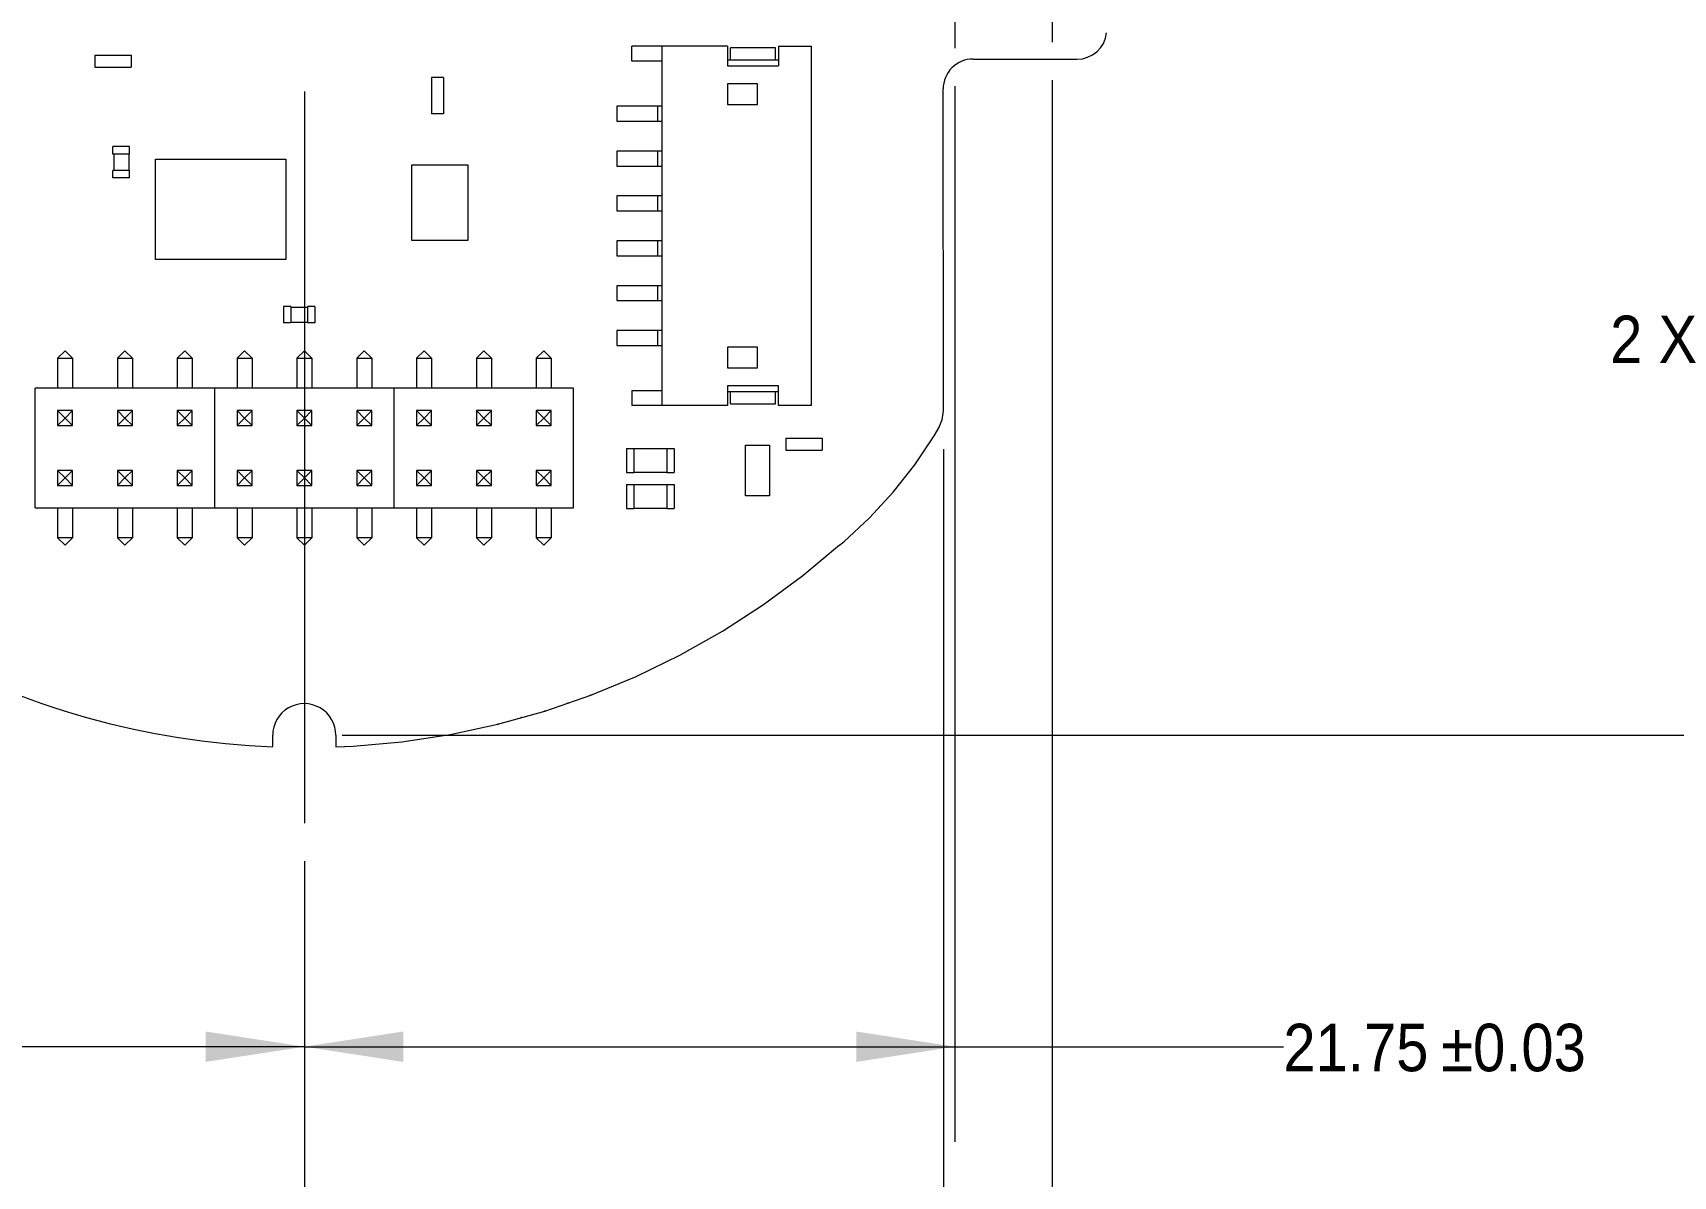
# Model space of a CAD drawing. Header units: millimetres. Extents: x 11 to 421, y 5 to 275.
# Drawn here: x 115 to 169.8, y 47.7 to 85.9 of the extents above; entities that cross this region are included whole.
import ezdxf

# ---------------------------------------------------------------- set-up
doc = ezdxf.new("R2010")
doc.units = ezdxf.units.MM
doc.header["$PDSIZE"] = -1
doc.styles.add('SLDTEXTSTYLE0', font='GOTHIC.TTF', dxfattribs={"width": 0.913})
doc.dimstyles.new('SLDDIMSTYLE2', dxfattribs={"dimtxt": 1.5875, "dimasz": 3.302, "dimexe": 0, "dimexo": 0.0625, "dimgap": 0.396875, "dimtad": 0, "dimtih": 1, "dimtoh": 1, "dimrnd": 1e-09, "dimzin": 12, "dimdsep": 46, "dimtxsty": 'SLDTEXTSTYLE0', "dimsah": 1, "dimcen": 0.09, "dimadec": 0, "dimazin": 3, "dimtol": 1, "dimtp": 0.03, "dimtm": 0.03, "dimtfac": 1, "dimtofl": 0, "dimtmove": 0, "dimatfit": 3, "dimfxl": 0, "dimfrac": 2, "dimtolj": 1, "dimarcsym": 0})
doc.dimstyles.new('SLDDIMSTYLE5', dxfattribs={"dimtxt": 1.5875, "dimasz": 3.302, "dimexe": 0, "dimexo": 0.0625, "dimgap": 0.396875, "dimtad": 0, "dimtih": 1, "dimtoh": 1, "dimrnd": 1e-09, "dimzin": 4, "dimdsep": 46, "dimtxsty": 'SLDTEXTSTYLE0', "dimsah": 1, "dimcen": 0.09, "dimadec": 0, "dimazin": 1, "dimtol": 1, "dimtp": 0.05, "dimtm": 0.05, "dimtfac": 1, "dimtofl": 0, "dimtmove": 0, "dimatfit": 3, "dimfxl": 0, "dimfrac": 2, "dimtolj": 1, "dimarcsym": 0})
doc.dimstyles.new('SLDDIMSTYLE7', dxfattribs={"dimtxt": 1.5875, "dimasz": 3.302, "dimexe": 0, "dimexo": 0.0625, "dimgap": 0.396875, "dimtad": 0, "dimtih": 1, "dimtoh": 1, "dimrnd": 1e-09, "dimzin": 12, "dimdsep": 46, "dimtxsty": 'SLDTEXTSTYLE0', "dimsah": 1, "dimcen": 0.09, "dimadec": 0, "dimazin": 3, "dimtfac": 1, "dimtofl": 0, "dimtmove": 0, "dimatfit": 3, "dimfxl": 0, "dimfrac": 2, "dimtolj": 1, "dimtzin": 12, "dimarcsym": 0})

# ---------------------------------------------------------------- blocks, each defined once
blk = doc.blocks.new('_D_3')
at = {"color": 7, "linetype": 'Continuous', "lineweight": 0}
for p, q in [((99.031, 84.345), (99.031, 30.873)), ((124.031, 58.244), (124.031, 30.873)), ((99.031, 34.048), (106.597, 34.048)), ((124.031, 34.048), (114.211, 34.048))]:
    blk.add_line(p, q, dxfattribs=at)
for points in [[(99.031, 34.048), (102.333, 33.54), (102.333, 34.556)], [(124.031, 34.048), (120.729, 34.556), (120.729, 33.54)]]:
    blk.add_solid(points, dxfattribs=at)
at = {"color": 7, "linetype": 'Continuous', "lineweight": 0, "char_height": 1.5875, "attachment_point": 1, "style": 'SLDTEXTSTYLE0'}
for s, insert in [('25', (106.597, 34.815, -1.534)), ('±0.03', (108.943, 34.815, -1.534))]:
    blk.add_mtext(s, dxfattribs=dict(at, insert=insert))
blk = doc.blocks.new('_D_4')
at = {"color": 7, "linetype": 'Continuous', "lineweight": 0}
for p, q in [((102.281, 84.145), (102.281, 48.873)), ((124.031, 58.244), (124.031, 48.873)), ((102.281, 52.048), (94.303, 52.048)), ((124.031, 52.048), (102.281, 52.048))]:
    blk.add_line(p, q, dxfattribs=at)
for points in [[(102.281, 52.048), (105.583, 51.54), (105.583, 52.556)], [(124.031, 52.048), (120.729, 52.556), (120.729, 51.54)]]:
    blk.add_solid(points, dxfattribs=at)
at = {"color": 7, "linetype": 'Continuous', "lineweight": 0, "char_height": 1.5875, "attachment_point": 1, "style": 'SLDTEXTSTYLE0'}
for s, insert in [('21.75', (83.757, 52.815, -1.534)), ('±0.03', (89.035, 52.815, -1.534))]:
    blk.add_mtext(s, dxfattribs=dict(at, insert=insert))
blk = doc.blocks.new('_D_5')
at = {"color": 7, "linetype": 'Continuous', "lineweight": 0}
for p, q in [((145.781, 84.145), (145.781, 48.873)), ((124.031, 58.244), (124.031, 48.873)), ((124.031, 52.048), (145.781, 52.048)), ((145.781, 52.048), (156.759, 52.048))]:
    blk.add_line(p, q, dxfattribs=at)
for points in [[(124.031, 52.048), (127.333, 51.54), (127.333, 52.556)], [(145.781, 52.048), (142.479, 52.556), (142.479, 51.54)]]:
    blk.add_solid(points, dxfattribs=at)
at = {"color": 7, "linetype": 'Continuous', "lineweight": 0, "char_height": 1.5875, "attachment_point": 1, "style": 'SLDTEXTSTYLE0'}
for s, insert in [('21.75', (156.759, 52.815, -1.534)), ('±0.03', (162.037, 52.815, -1.534))]:
    blk.add_mtext(s, dxfattribs=dict(at, insert=insert))
blk = doc.blocks.new('_D_6')
at = {"color": 7, "linetype": 'Continuous', "lineweight": 0}
for p, q in [((149.031, 84.345), (149.031, 30.873)), ((124.031, 58.244), (124.031, 30.873)), ((124.031, 34.048), (133.204, 34.048)), ((149.031, 34.048), (140.817, 34.048))]:
    blk.add_line(p, q, dxfattribs=at)
for points in [[(124.031, 34.048), (127.333, 33.54), (127.333, 34.556)], [(149.031, 34.048), (145.729, 34.556), (145.729, 33.54)]]:
    blk.add_solid(points, dxfattribs=at)
at = {"color": 7, "linetype": 'Continuous', "lineweight": 0, "char_height": 1.5875, "attachment_point": 1, "style": 'SLDTEXTSTYLE0'}
for s, insert in [('25', (133.204, 34.815, -1.534)), ('±0.03', (135.55, 34.815, -1.534))]:
    blk.add_mtext(s, dxfattribs=dict(at, insert=insert))
blk = doc.blocks.new('_D_9')
at = {"color": 7, "linetype": 'Continuous', "lineweight": 0}
for p, q in [((154.842, 89.055), (177.951, 89.055)), ((174.776, 89.055), (174.776, 76.971)), ((174.776, 62.459), (174.776, 74.451)), ((125.296, 62.459), (177.951, 62.459))]:
    blk.add_line(p, q, dxfattribs=at)
for points in [[(174.776, 89.055), (174.268, 85.753), (175.284, 85.753)], [(174.776, 62.459), (175.284, 65.761), (174.268, 65.761)]]:
    blk.add_solid(points, dxfattribs=at)
at = {"color": 7, "linetype": 'Continuous', "lineweight": 0, "char_height": 1.5875, "attachment_point": 1, "style": 'SLDTEXTSTYLE0'}
for s, insert in [('2 X ', (167.685, 76.479, -1.534)), ('26.60', (171.321, 76.479, -1.534)), ('±0.05', (176.599, 76.479, -1.534))]:
    blk.add_mtext(s, dxfattribs=dict(at, insert=insert))
blk = doc.blocks.new('_D_11')
at = {"color": 7, "linetype": 'Continuous', "lineweight": 0}
for p, q in [((145.395, 72.022), (145.395, 36.873)), ((124.031, 58.244), (124.031, 36.873)), ((124.031, 40.048), (145.395, 40.048)), ((145.395, 40.048), (156.584, 40.048))]:
    blk.add_line(p, q, dxfattribs=at)
for points in [[(124.031, 40.048), (127.333, 39.54), (127.333, 40.556)], [(145.395, 40.048), (142.093, 40.556), (142.093, 39.54)]]:
    blk.add_solid(points, dxfattribs=at)
at = {"color": 7, "linetype": 'Continuous', "lineweight": 0, "char_height": 1.5875, "attachment_point": 1, "style": 'SLDTEXTSTYLE0'}
for s, insert in [('21.35', (156.584, 40.806, -1.534)), ('0.03', (163.374, 40.806, -1.534)), ('%%p', (161.862, 40.782, -1.534))]:
    blk.add_mtext(s, dxfattribs=dict(at, insert=insert))
blk = doc.blocks.new('SW_CENTERMARKSYMBOL_1')
at = {"color": 0, "linetype": 'Continuous', "lineweight": 0}
for p, q in [((0, 2.54), (0, 3.44)), ((0, 0), (0, 2.54)), ((-2.54, 0), (-3.44, 0)), ((0, 0), (-2.54, 0)), ((0, 0), (0, -2.54)), ((0, 0), (2.54, 0)), ((2.54, 0), (3.44, 0)), ((0, -2.54), (0, -3.44))]:
    blk.add_line(p, q, dxfattribs=at)
blk = doc.blocks.new('SW_CENTERMARKSYMBOL_5')
at = {"color": 0, "linetype": 'Continuous', "lineweight": 0}
for p, q in [((0, 2.54), (0, 3.64)), ((0, 0), (0, 2.54)), ((-2.54, 0), (-3.64, 0)), ((0, 0), (-2.54, 0)), ((0, 0), (0, -2.54)), ((0, 0), (2.54, 0)), ((2.54, 0), (3.64, 0)), ((0, -2.54), (0, -3.64))]:
    blk.add_line(p, q, dxfattribs=at)
blk = doc.blocks.new('SW_CENTERMARKSYMBOL_8')
at = {"color": 0, "linetype": 'Continuous', "lineweight": 0}
blk.add_line((0, -5.08), (0, -29.541), dxfattribs=at)

msp = doc.modelspace()

# ---------------------------------------------------------------- linework, layer by layer
at = {"color": 7, "linetype": 'Continuous', "lineweight": 15}
for p, q in [((117.02319, 85.17901), (117.02319, 84.78002)), ((117.02319, 85.17901), (118.23818, 85.17901)), ((118.23818, 85.17901), (118.23818, 84.78002)), ((134.98086, 84.97952), (134.98086, 85.47952)), ((135.98085, 85.47952), (134.98086, 85.47952)), ((135.98085, 85.47952), (135.98085, 73.47952)), ((138.18085, 85.47952), (135.98085, 85.47952)), ((138.18085, 85.47952), (138.18085, 84.82952)), ((138.18085, 85.02952), (139.88086, 85.02952)), ((139.78086, 85.42952), (138.28086, 85.42952)), ((138.28086, 85.02952), (138.28086, 85.42952)), ((139.78086, 85.02952), (139.78086, 85.42952)), ((139.88086, 85.47952), (139.88086, 84.82952)), ((139.88086, 85.47952), (140.98086, 85.47952)), ((140.98086, 73.47952), (140.98086, 85.47952)), ((146.389, 85.05462), (149.85467, 85.04598)), ((117.02319, 84.78002), (118.23818, 84.78002)), ((135.98085, 84.97952), (134.98086, 84.97952)), ((138.18085, 84.82952), (139.88086, 84.82952)), ((128.28136, 84.43702), (128.28136, 83.22203)), ((128.68037, 84.43702), (128.28136, 84.43702)), ((128.68037, 84.43702), (128.68037, 83.22203)), ((138.18085, 84.22952), (138.18085, 83.52952)), ((139.18086, 84.22952), (138.18085, 84.22952)), ((139.18086, 83.52952), (139.18086, 84.22952)), ((145.39514, 73.2925), (145.38651, 84.05382)), ((135.83086, 83.47952), (134.48086, 83.47952)), ((134.48086, 83.47952), (134.48086, 83.22952)), ((135.98137, 83.47952), (135.83086, 83.47952)), ((138.18085, 83.52952), (139.18086, 83.52952)), ((128.68037, 83.22203), (128.28136, 83.22203)), ((134.48086, 83.22952), (134.48086, 82.97952)), ((134.48086, 82.97952), (135.83086, 82.97952)), ((135.83086, 82.97952), (135.98255, 82.97952)), ((117.63077, 81.87961), (117.63077, 82.12961)), ((118.18077, 82.12961), (117.63077, 82.12961)), ((118.18077, 81.87961), (117.63077, 81.87961)), ((117.65577, 81.87961), (117.65577, 81.32961)), ((118.15576, 81.87961), (118.15576, 81.32961)), ((118.18077, 81.87961), (118.18077, 82.12961)), ((135.83086, 81.97952), (134.48086, 81.97952)), ((134.48086, 81.97952), (134.48086, 81.72952)), ((134.48086, 81.72952), (134.48086, 81.47952)), ((135.98137, 81.97952), (135.83086, 81.97952)), ((117.63077, 81.07961), (117.63077, 81.32961)), ((118.18077, 81.32961), (117.63077, 81.32961)), ((118.18077, 81.07961), (118.18077, 81.32961)), ((119.05577, 78.35461), (119.05577, 81.70461)), ((119.05577, 81.70461), (123.40577, 81.70461)), ((123.40577, 81.70461), (123.40577, 78.35461)), ((127.60577, 81.50461), (127.60577, 79.0046)), ((129.50577, 81.50461), (127.60577, 81.50461)), ((129.50577, 79.0046), (129.50577, 81.50461)), ((134.48086, 81.47952), (135.83086, 81.47952)), ((135.83086, 81.47952), (135.98255, 81.47952)), ((118.18077, 81.07961), (117.63077, 81.07961)), ((135.83086, 80.47952), (134.48086, 80.47952)), ((134.48086, 80.47952), (134.48086, 80.22952)), ((134.48086, 80.22952), (134.48086, 79.97952)), ((135.98137, 80.47952), (135.83086, 80.47952)), ((134.48086, 79.97952), (135.83086, 79.97952)), ((135.83086, 79.97952), (135.98255, 79.97952)), ((127.60577, 79.0046), (129.50577, 79.0046)), ((135.83086, 78.97952), (134.48086, 78.97952)), ((134.48086, 78.97952), (134.48086, 78.72952)), ((135.98137, 78.97952), (135.83086, 78.97952)), ((134.48086, 78.72952), (134.48086, 78.47952)), ((134.48086, 78.47952), (135.83086, 78.47952)), ((135.83086, 78.47952), (135.98255, 78.47952)), ((123.40577, 78.35461), (119.05577, 78.35461)), ((135.83086, 77.47952), (134.48086, 77.47952)), ((134.48086, 77.47952), (134.48086, 77.22952)), ((135.98137, 77.47952), (135.83086, 77.47952)), ((123.33077, 76.78908), (123.33077, 76.23908)), ((123.58077, 76.78908), (123.33077, 76.78908)), ((123.58077, 76.78908), (123.58077, 76.23908)), ((124.13077, 76.78908), (124.13077, 76.23908)), ((124.38077, 76.78908), (124.13077, 76.78908)), ((124.38077, 76.78908), (124.38077, 76.23908)), ((134.48086, 77.22952), (134.48086, 76.97952)), ((134.48086, 76.97952), (135.83086, 76.97952)), ((135.83086, 76.97952), (135.98255, 76.97952)), ((123.58077, 76.23908), (123.33077, 76.23908)), ((123.58077, 76.76407), (124.13077, 76.76407)), ((123.58077, 76.26408), (124.13077, 76.26408)), ((124.38077, 76.23908), (124.13077, 76.23908)), ((135.83086, 75.97952), (134.48086, 75.97952)), ((134.48086, 75.97952), (134.48086, 75.72952)), ((134.48086, 75.72952), (134.48086, 75.47952)), ((135.98137, 75.97952), (135.83086, 75.97952)), ((115.78082, 75.05448), (116.03082, 75.30447)), ((116.28083, 75.05448), (116.03082, 75.30447)), ((117.78082, 75.05448), (118.03083, 75.30447)), ((118.28082, 75.05448), (118.03083, 75.30447)), ((119.78083, 75.05448), (120.03082, 75.30447)), ((120.28083, 75.05448), (120.03082, 75.30447)), ((121.78082, 75.05448), (122.03083, 75.30447)), ((122.28082, 75.05448), (122.03083, 75.30447)), ((123.78083, 75.05448), (124.03082, 75.30447)), ((124.28083, 75.05448), (124.03082, 75.30447)), ((125.78082, 75.05448), (126.03083, 75.30447)), ((126.28082, 75.05448), (126.03083, 75.30447)), ((127.78083, 75.05448), (128.03082, 75.30447)), ((128.28083, 75.05448), (128.03082, 75.30447)), ((129.78082, 75.05448), (130.03083, 75.30447)), ((130.28082, 75.05448), (130.03083, 75.30447)), ((131.78083, 75.05448), (132.03082, 75.30447)), ((132.28083, 75.05448), (132.03082, 75.30447)), ((134.48086, 75.47952), (135.83086, 75.47952)), ((135.83086, 75.47952), (135.98255, 75.47952)), ((139.18086, 75.42952), (138.18085, 75.42952)), ((138.18085, 75.42952), (138.18085, 74.72952)), ((139.18086, 74.72952), (139.18086, 75.42952)), ((115.78082, 75.05448), (116.28083, 75.05448)), ((115.78082, 75.05448), (115.78082, 74.05448)), ((116.28083, 75.05448), (116.28083, 74.05448)), ((117.78082, 75.05448), (118.28082, 75.05448)), ((117.78082, 75.05448), (117.78082, 74.05448)), ((118.28082, 75.05448), (118.28082, 74.05448)), ((119.78083, 75.05448), (120.28083, 75.05448)), ((119.78083, 75.05448), (119.78083, 74.05448)), ((120.28083, 75.05448), (120.28083, 74.05448)), ((121.78082, 75.05448), (122.28082, 75.05448)), ((121.78082, 75.05448), (121.78082, 74.05448)), ((122.28082, 75.05448), (122.28082, 74.05448)), ((123.78083, 75.05448), (124.28083, 75.05448)), ((123.78083, 75.05448), (123.78083, 74.05448)), ((124.28083, 75.05448), (124.28083, 74.05448)), ((125.78082, 75.05448), (126.28082, 75.05448)), ((125.78082, 75.05448), (125.78082, 74.05448)), ((126.28082, 75.05448), (126.28082, 74.05448)), ((127.78083, 75.05448), (128.28083, 75.05448)), ((127.78083, 75.05448), (127.78083, 74.05448)), ((128.28083, 75.05448), (128.28083, 74.05448)), ((129.78082, 75.05448), (130.28082, 75.05448)), ((129.78082, 75.05448), (129.78082, 74.05448)), ((130.28082, 75.05448), (130.28082, 74.05448)), ((131.78083, 75.05448), (132.28083, 75.05448)), ((131.78083, 75.05448), (131.78083, 74.05448)), ((132.28083, 75.05448), (132.28083, 74.05448)), ((138.18085, 74.72952), (139.18086, 74.72952)), ((115.03083, 70.05448), (115.03083, 74.05448)), ((121.03082, 74.05448), (115.03083, 74.05448)), ((121.03082, 70.05448), (121.03082, 74.05448)), ((127.03082, 74.05448), (121.03082, 74.05448)), ((127.03082, 70.05448), (127.03082, 74.05448)), ((133.03083, 74.05448), (127.03082, 74.05448)), ((133.03083, 70.05448), (133.03083, 74.05448)), ((138.18085, 74.12952), (138.18085, 73.47952)), ((139.88086, 74.12952), (138.18085, 74.12952)), ((139.88086, 73.47952), (139.88086, 74.12952)), ((134.98086, 73.97952), (134.98086, 73.47952)), ((134.98086, 73.97952), (135.98085, 73.97952)), ((139.88086, 73.92952), (138.18085, 73.92952)), ((138.28086, 73.52952), (138.28086, 73.92952)), ((138.28086, 73.52952), (139.78086, 73.52952)), ((139.78086, 73.52952), (139.78086, 73.92952)), ((116.28083, 73.30448), (115.78082, 73.30448)), ((116.03082, 73.05447), (115.78082, 73.30448)), ((115.78082, 73.30448), (115.78082, 72.80448)), ((116.03082, 73.05447), (115.78082, 72.80448)), ((116.28083, 73.30448), (116.03082, 73.05447)), ((116.28083, 72.80448), (116.03082, 73.05447)), ((116.28083, 72.80448), (116.28083, 73.30448)), ((117.78082, 73.30448), (117.78082, 72.80448)), ((118.03083, 73.05447), (117.78082, 73.30448)), ((118.28082, 73.30448), (117.78082, 73.30448)), ((118.03083, 73.05447), (117.78082, 72.80448)), ((118.28082, 73.30448), (118.03083, 73.05447)), ((118.28082, 72.80448), (118.03083, 73.05447)), ((118.28082, 72.80448), (118.28082, 73.30448)), ((120.03082, 73.05447), (119.78083, 73.30448)), ((119.78083, 73.30448), (119.78083, 72.80448)), ((120.28083, 73.30448), (119.78083, 73.30448)), ((120.03082, 73.05447), (119.78083, 72.80448)), ((120.28083, 73.30448), (120.03082, 73.05447)), ((120.28083, 72.80448), (120.03082, 73.05447)), ((120.28083, 72.80448), (120.28083, 73.30448)), ((122.28082, 73.30448), (121.78082, 73.30448)), ((122.03083, 73.05447), (121.78082, 73.30448)), ((121.78082, 73.30448), (121.78082, 72.80448)), ((122.03083, 73.05447), (121.78082, 72.80448)), ((122.28082, 73.30448), (122.03083, 73.05447)), ((122.28082, 72.80448), (122.03083, 73.05447)), ((122.28082, 72.80448), (122.28082, 73.30448)), ((124.03082, 73.05447), (123.78083, 73.30448)), ((124.28083, 73.30448), (123.78083, 73.30448)), ((123.78083, 73.30448), (123.78083, 72.80448)), ((124.03082, 73.05447), (123.78083, 72.80448)), ((124.28083, 73.30448), (124.03082, 73.05447)), ((124.28083, 72.80448), (124.03082, 73.05447)), ((124.28083, 72.80448), (124.28083, 73.30448)), ((126.03083, 73.05447), (125.78082, 73.30448)), ((126.28082, 73.30448), (125.78082, 73.30448)), ((125.78082, 73.30448), (125.78082, 72.80448)), ((126.03083, 73.05447), (125.78082, 72.80448)), ((126.28082, 73.30448), (126.03083, 73.05447)), ((126.28082, 72.80448), (126.03083, 73.05447)), ((126.28082, 72.80448), (126.28082, 73.30448)), ((128.03082, 73.05447), (127.78083, 73.30448)), ((127.78083, 73.30448), (127.78083, 72.80448)), ((128.28083, 73.30448), (127.78083, 73.30448)), ((128.03082, 73.05447), (127.78083, 72.80448)), ((128.28083, 73.30448), (128.03082, 73.05447)), ((128.28083, 72.80448), (128.03082, 73.05447)), ((128.28083, 72.80448), (128.28083, 73.30448)), ((130.03083, 73.05447), (129.78082, 73.30448)), ((130.28082, 73.30448), (129.78082, 73.30448)), ((129.78082, 73.30448), (129.78082, 72.80448)), ((130.03083, 73.05447), (129.78082, 72.80448)), ((130.28082, 73.30448), (130.03083, 73.05447)), ((130.28082, 72.80448), (130.03083, 73.05447)), ((130.28082, 72.80448), (130.28082, 73.30448)), ((132.03082, 73.05447), (131.78083, 73.30448)), ((132.28083, 73.30448), (131.78083, 73.30448)), ((131.78083, 73.30448), (131.78083, 72.80448)), ((132.03082, 73.05447), (131.78083, 72.80448)), ((132.28083, 73.30448), (132.03082, 73.05447)), ((132.28083, 72.80448), (132.03082, 73.05447)), ((132.28083, 72.80448), (132.28083, 73.30448)), ((135.98085, 73.47952), (134.98086, 73.47952)), ((138.18085, 73.47952), (135.98085, 73.47952)), ((140.98086, 73.47952), (139.88086, 73.47952)), ((145.26864, 72.78818), (145.35675, 73.0009)), ((145.35675, 73.0009), (145.39514, 73.2925)), ((115.78082, 72.80448), (116.28083, 72.80448)), ((117.78082, 72.80448), (118.28082, 72.80448)), ((119.78083, 72.80448), (120.28083, 72.80448)), ((121.78082, 72.80448), (122.28082, 72.80448)), ((123.78083, 72.80448), (124.28083, 72.80448)), ((125.78082, 72.80448), (126.28082, 72.80448)), ((127.78083, 72.80448), (128.28083, 72.80448)), ((129.78082, 72.80448), (130.28082, 72.80448)), ((131.78083, 72.80448), (132.28083, 72.80448)), ((144.43951, 71.49216), (145.0886, 72.46358)), ((145.0886, 72.46358), (145.26995, 72.78742)), ((134.79524, 72.03475), (136.14535, 72.03475)), ((134.79524, 72.03467), (134.79524, 72.03475)), ((134.79524, 72.03467), (134.79524, 71.23467)), ((134.79524, 72.03467), (135.04524, 72.03467)), ((135.04524, 72.03467), (135.04524, 71.23467)), ((136.14535, 72.03475), (136.14535, 71.23475)), ((136.14535, 72.03475), (136.39534, 72.03475)), ((136.39534, 72.03475), (136.39534, 71.23475)), ((138.78288, 70.45851), (138.78288, 72.1505)), ((138.78288, 72.1505), (139.57889, 72.1505)), ((139.57889, 72.1505), (139.57889, 70.45851)), ((140.12318, 72.37901), (141.33819, 72.37901)), ((140.12318, 72.37901), (140.12318, 71.98002)), ((140.12318, 71.98002), (141.33819, 71.98002)), ((141.33819, 72.37901), (141.33819, 71.98002)), ((116.28083, 71.30447), (115.78082, 71.30447)), ((116.03082, 71.05448), (115.78082, 71.30447)), ((115.78082, 71.30447), (115.78082, 70.80447)), ((116.28083, 71.30447), (116.03082, 71.05448)), ((116.28083, 70.80447), (116.28083, 71.30447)), ((118.03083, 71.05448), (117.78082, 71.30447)), ((118.28082, 71.30447), (117.78082, 71.30447)), ((117.78082, 71.30447), (117.78082, 70.80447)), ((118.28082, 71.30447), (118.03083, 71.05448)), ((118.28082, 70.80447), (118.28082, 71.30447)), ((120.03082, 71.05448), (119.78083, 71.30447)), ((120.28083, 71.30447), (119.78083, 71.30447)), ((119.78083, 71.30447), (119.78083, 70.80447)), ((120.28083, 71.30447), (120.03082, 71.05448)), ((120.28083, 70.80447), (120.28083, 71.30447)), ((122.28082, 71.30447), (121.78082, 71.30447)), ((122.03083, 71.05448), (121.78082, 71.30447)), ((121.78082, 71.30447), (121.78082, 70.80447)), ((122.28082, 71.30447), (122.03083, 71.05448)), ((122.28082, 70.80447), (122.28082, 71.30447)), ((123.78083, 71.30447), (123.78083, 70.80447)), ((124.03082, 71.05448), (123.78083, 71.30447)), ((124.28083, 71.30447), (123.78083, 71.30447)), ((124.28083, 71.30447), (124.03082, 71.05448)), ((124.28083, 70.80447), (124.28083, 71.30447)), ((126.03083, 71.05448), (125.78082, 71.30447)), ((126.28082, 71.30447), (125.78082, 71.30447)), ((125.78082, 71.30447), (125.78082, 70.80447)), ((126.28082, 71.30447), (126.03083, 71.05448)), ((126.28082, 70.80447), (126.28082, 71.30447)), ((128.03082, 71.05448), (127.78083, 71.30447)), ((127.78083, 71.30447), (127.78083, 70.80447)), ((128.28083, 71.30447), (127.78083, 71.30447)), ((128.28083, 71.30447), (128.03082, 71.05448)), ((128.28083, 70.80447), (128.28083, 71.30447)), ((129.78082, 71.30447), (129.78082, 70.80447)), ((130.03083, 71.05448), (129.78082, 71.30447)), ((130.28082, 71.30447), (129.78082, 71.30447)), ((130.28082, 71.30447), (130.03083, 71.05448)), ((130.28082, 70.80447), (130.28082, 71.30447)), ((132.03082, 71.05448), (131.78083, 71.30447)), ((131.78083, 71.30447), (131.78083, 70.80447)), ((132.28083, 71.30447), (131.78083, 71.30447)), ((132.28083, 71.30447), (132.03082, 71.05448)), ((132.28083, 70.80447), (132.28083, 71.30447)), ((143.71622, 70.57466), (144.43951, 71.49216)), ((116.03082, 71.05448), (115.78082, 70.80447)), ((115.78082, 70.80447), (116.28083, 70.80447)), ((116.28083, 70.80447), (116.03082, 71.05448)), ((118.03083, 71.05448), (117.78082, 70.80447)), ((117.78082, 70.80447), (118.28082, 70.80447)), ((118.28082, 70.80447), (118.03083, 71.05448)), ((120.03082, 71.05448), (119.78083, 70.80447)), ((119.78083, 70.80447), (120.28083, 70.80447)), ((120.28083, 70.80447), (120.03082, 71.05448)), ((122.03083, 71.05448), (121.78082, 70.80447)), ((121.78082, 70.80447), (122.28082, 70.80447)), ((122.28082, 70.80447), (122.03083, 71.05448)), ((124.03082, 71.05448), (123.78083, 70.80447)), ((123.78083, 70.80447), (124.28083, 70.80447)), ((124.28083, 70.80447), (124.03082, 71.05448)), ((126.03083, 71.05448), (125.78082, 70.80447)), ((125.78082, 70.80447), (126.28082, 70.80447)), ((126.28082, 70.80447), (126.03083, 71.05448)), ((128.03082, 71.05448), (127.78083, 70.80447)), ((127.78083, 70.80447), (128.28083, 70.80447)), ((128.28083, 70.80447), (128.03082, 71.05448)), ((130.03083, 71.05448), (129.78082, 70.80447)), ((129.78082, 70.80447), (130.28082, 70.80447)), ((130.28082, 70.80447), (130.03083, 71.05448)), ((132.03082, 71.05448), (131.78083, 70.80447)), ((131.78083, 70.80447), (132.28083, 70.80447)), ((132.28083, 70.80447), (132.03082, 71.05448)), ((134.79524, 71.23467), (135.04524, 71.23467)), ((134.79524, 70.83467), (134.79524, 70.83474)), ((134.79524, 70.83474), (136.14535, 70.83474)), ((134.79524, 70.83467), (134.79524, 70.03467)), ((134.79524, 70.83467), (135.04524, 70.83467)), ((136.14535, 71.23475), (135.04524, 71.23475)), ((135.04524, 70.83467), (135.04524, 70.03467)), ((136.14535, 71.23475), (136.39534, 71.23475)), ((136.14535, 70.83474), (136.14535, 70.03475)), ((136.14535, 70.83474), (136.39534, 70.83474)), ((136.39534, 70.83474), (136.39534, 70.03475)), ((139.57889, 70.45851), (138.78288, 70.45851)), ((142.92316, 69.71673), (143.71622, 70.57466)), ((115.03083, 70.05448), (121.03082, 70.05448)), ((115.78082, 70.05448), (115.78082, 69.05447)), ((116.28083, 70.05448), (116.28083, 69.05447)), ((117.78082, 70.05448), (117.78082, 69.05447)), ((118.28082, 70.05448), (118.28082, 69.05447)), ((119.78083, 70.05448), (119.78083, 69.05447)), ((120.28083, 70.05448), (120.28083, 69.05447)), ((121.03082, 70.05448), (127.03082, 70.05448)), ((121.78082, 70.05448), (121.78082, 69.05447)), ((122.28082, 70.05448), (122.28082, 69.05447)), ((123.78083, 70.05448), (123.78083, 69.05447)), ((124.28083, 70.05448), (124.28083, 69.05447)), ((125.78082, 70.05448), (125.78082, 69.05447)), ((126.28082, 70.05448), (126.28082, 69.05447)), ((127.03082, 70.05448), (133.03083, 70.05448)), ((127.78083, 70.05448), (127.78083, 69.05447)), ((128.28083, 70.05448), (128.28083, 69.05447)), ((129.78082, 70.05448), (129.78082, 69.05447)), ((130.28082, 70.05448), (130.28082, 69.05447)), ((131.78083, 70.05448), (131.78083, 69.05447)), ((132.28083, 70.05448), (132.28083, 69.05447)), ((134.79524, 70.03467), (135.04524, 70.03467)), ((136.14535, 70.03475), (135.04524, 70.03475)), ((136.14535, 70.03475), (136.39534, 70.03475)), ((142.06523, 68.92368), (142.92316, 69.71673)), ((115.78082, 69.05447), (116.03082, 68.80448)), ((116.28083, 69.05447), (115.78082, 69.05447)), ((116.28083, 69.05447), (116.03082, 68.80448)), ((117.78082, 69.05447), (118.03083, 68.80448)), ((118.28082, 69.05447), (117.78082, 69.05447)), ((118.28082, 69.05447), (118.03083, 68.80448)), ((119.78083, 69.05447), (120.03082, 68.80448)), ((120.28083, 69.05447), (119.78083, 69.05447)), ((120.28083, 69.05447), (120.03082, 68.80448)), ((122.28082, 69.05447), (121.78082, 69.05447)), ((121.78082, 69.05447), (122.03083, 68.80448)), ((122.28082, 69.05447), (122.03083, 68.80448)), ((123.78083, 69.05447), (124.03082, 68.80448)), ((124.28083, 69.05447), (123.78083, 69.05447)), ((124.28083, 69.05447), (124.03082, 68.80448)), ((126.28082, 69.05447), (125.78082, 69.05447)), ((125.78082, 69.05447), (126.03083, 68.80448)), ((126.28082, 69.05447), (126.03083, 68.80448)), ((128.28083, 69.05447), (127.78083, 69.05447)), ((127.78083, 69.05447), (128.03082, 68.80448)), ((128.28083, 69.05447), (128.03082, 68.80448)), ((129.78082, 69.05447), (130.03083, 68.80448)), ((130.28082, 69.05447), (129.78082, 69.05447)), ((130.28082, 69.05447), (130.03083, 68.80448)), ((132.28083, 69.05447), (131.78083, 69.05447)), ((131.78083, 69.05447), (132.03082, 68.80448)), ((132.28083, 69.05447), (132.03082, 68.80448)), ((140.68982, 67.79094), (141.92047, 68.81655)), ((141.924, 68.81233), (142.06523, 68.92368)), ((139.37556, 66.82388), (140.68982, 67.79094)), ((138.0053, 65.93794), (139.37556, 66.82388)), ((136.58406, 65.13636), (138.0053, 65.93794)), ((135.11701, 64.42205), (136.58406, 65.13636)), ((133.60951, 63.79762), (135.11701, 64.42205)), ((132.06705, 63.26536), (133.60951, 63.79762)), ((130.49527, 62.82719), (132.06705, 63.26536)), ((128.8999, 62.48472), (130.49527, 62.82719)), ((122.98079, 62.07501), (122.97173, 62.45458)), ((125.0808, 62.45458), (125.08083, 62.07399)), ((125.08083, 62.07399), (125.66176, 62.09154)), ((125.66176, 62.09154), (127.28677, 62.23921)), ((127.28677, 62.23921), (128.8999, 62.48472))]:
    msp.add_line(p, q, dxfattribs=at)
at = {"color": 8, "linetype": 'Continuous', "lineweight": 15}
for p, q in [((135.83086, 83.47952), (135.83086, 82.97952)), ((135.83086, 81.97952), (135.83086, 81.47952)), ((135.83086, 80.47952), (135.83086, 79.97952)), ((135.83086, 78.97952), (135.83086, 78.47952)), ((135.83086, 77.47952), (135.83086, 76.97952)), ((135.83086, 75.97952), (135.83086, 75.47952))]:
    msp.add_line(p, q, dxfattribs=at)
at = {"color": 7, "linetype": 'Continuous', "lineweight": 15}
for centre, radius, start, end in [((124.03077, 89.05461), 27.00105, 92.24802, 201.806652), ((149.85717, 86.04598), 1, 269.857203, 353.355308), ((146.38651, 84.05462), 1, 89.857203, 180.045936), ((124.03077, 89.05461), 27.00105, 214.418499, 267.771313), ((124.02626, 62.45911), 1.05454, 359.753868, 180.246132)]:
    msp.add_arc(centre, radius, start, end, dxfattribs=at)
at = {"color": 7, "linetype": 'Continuous', "lineweight": 0}
for p in [(133.60951, 63.79762), (132.06705, 63.26535), (132.83828, 63.53149), (130.49527, 62.82719), (131.28116, 63.04627)]:
    msp.add_point(p, dxfattribs=at)

# ---------------------------------------------------------------- block references
for name, p in [('SW_CENTERMARKSYMBOL_8', (124.03077, 89.05461)), ('SW_CENTERMARKSYMBOL_5', (145.78079, 89.05461)), ('SW_CENTERMARKSYMBOL_1', (149.03077, 89.05461))]:
    msp.add_blockref(name, p, dxfattribs=at)

# ---------------------------------------------------------------- dimensions: what is measured, and where the dimension line sits
for base, p1, p2, angle, text, dimstyle, picture, middle in [((174.77566, 62.45911), (153.57182, 89.05461), (124.02626, 62.45911), 90, '2 X <>', 'SLDDIMSTYLE5', '_D_9', (174.77566, 75.7112)), ((145.39514, 40.0476), (124.03077, 59.51356), (145.39514, 73.2925), 0, '21.35%%p0.03', 'SLDDIMSTYLE7', '_D_11', (162.03185, 40.0476))]:
    dim = msp.add_linear_dim(base=base, p1=p1, p2=p2, angle=angle, text=text, dimstyle=dimstyle, dxfattribs=at)
    dim.commit()
    dim.dimension.update_dxf_attribs({"geometry": picture, "text_midpoint": middle, "dimtype": 160})
for base, p1, picture, middle in [((124.03077, 34.0476), (99.03077, 85.61461), '_D_3', (110.40393, 34.0476)), ((124.03077, 34.0476), (149.03077, 85.61461), '_D_6', (137.01063, 34.0476)), ((124.03077, 52.0476), (102.28075, 85.41461), '_D_4', (89.0297, 52.0476)), ((124.03077, 52.0476), (145.78079, 85.41461), '_D_5', (162.03185, 52.0476))]:
    dim = msp.add_linear_dim(base=base, p1=p1, p2=(124.03077, 59.51356), dimstyle='SLDDIMSTYLE2', dxfattribs=at)
    dim.commit()
    dim.dimension.update_dxf_attribs({"geometry": picture, "text_midpoint": middle, "dimtype": 160})

doc.saveas('drawing.dxf')
